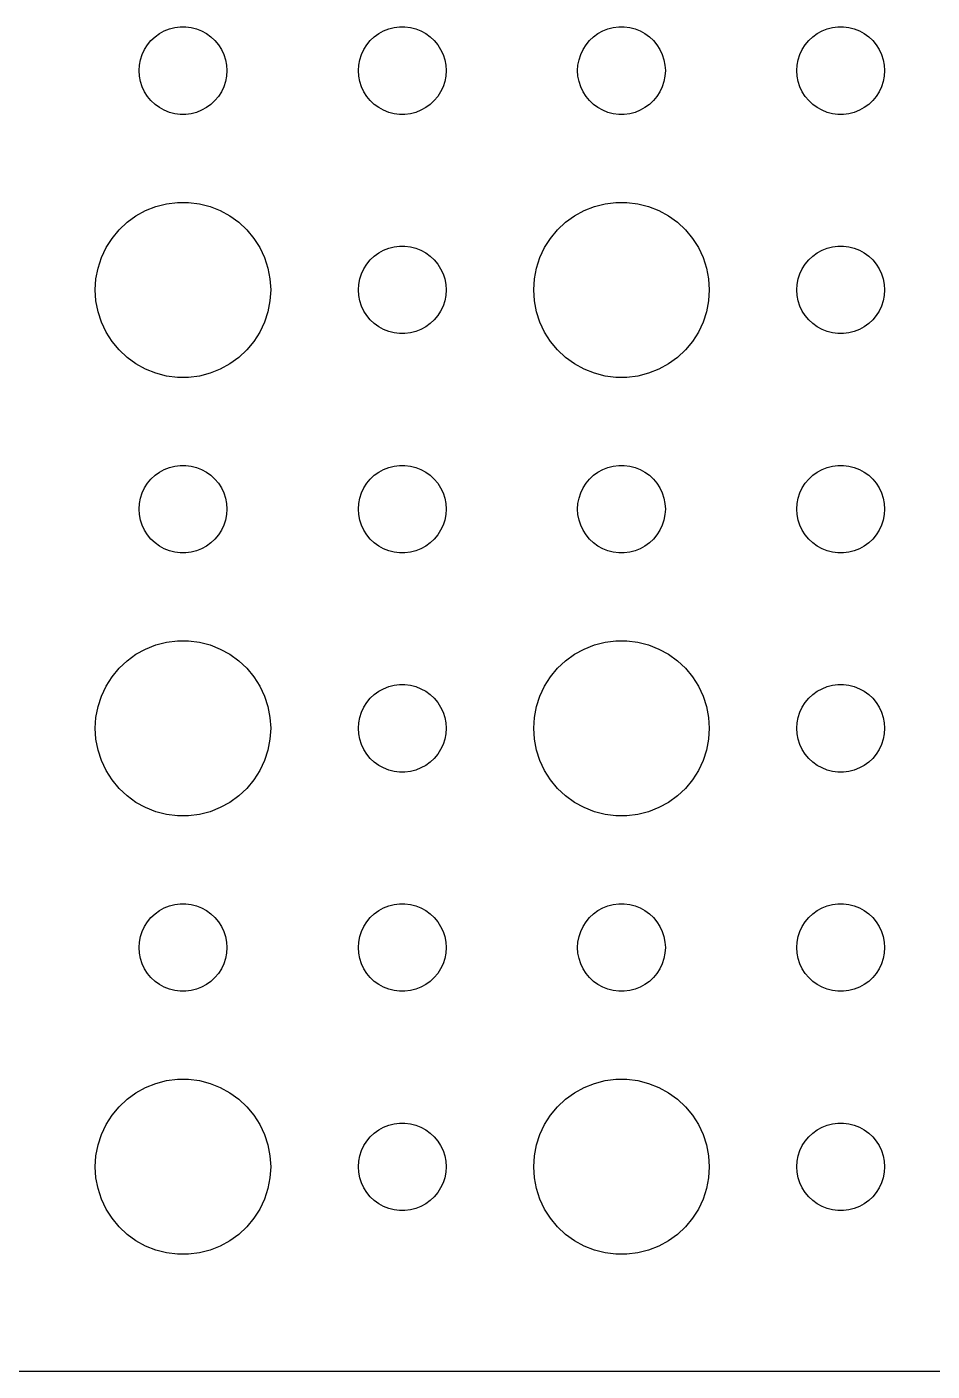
# Model space of a CAD drawing. Header units: metres. Extents: x -134 to 134, y 176 to 394.
# Drawn here: x 32.16 to 63.12, y 176.01 to 222 of the extents above; entities that cross this region are included whole.
import ezdxf

# ---------------------------------------------------------------- set-up
doc = ezdxf.new("R2010")
doc.units = ezdxf.units.M

msp = doc.modelspace()

# ---------------------------------------------------------------- linework, layer by layer
for p, q in [((36.5439, 221.656), (36.6963, 221.766)), ((36.6963, 221.766), (36.8613, 221.857)), ((36.8613, 221.857), (37.0365, 221.927)), ((37.0365, 221.927), (37.2189, 221.973)), ((37.2189, 221.973), (37.4058, 221.997)), ((37.4058, 221.997), (37.5942, 221.997)), ((37.5942, 221.997), (37.7811, 221.973)), ((37.7811, 221.973), (37.9635, 221.927)), ((37.9635, 221.927), (38.1387, 221.857)), ((38.1387, 221.857), (38.3037, 221.766)), ((38.3037, 221.766), (38.4561, 221.656)), ((44.0439, 221.656), (44.1963, 221.766)), ((44.1963, 221.766), (44.3613, 221.857)), ((44.3613, 221.857), (44.5365, 221.927)), ((44.5365, 221.927), (44.7189, 221.973)), ((44.7189, 221.973), (44.9058, 221.997)), ((44.9058, 221.997), (45.0942, 221.997)), ((45.0942, 221.997), (45.2811, 221.973)), ((45.2811, 221.973), (45.4635, 221.927)), ((45.4635, 221.927), (45.6387, 221.857)), ((45.6387, 221.857), (45.8037, 221.766)), ((45.8037, 221.766), (45.9561, 221.656)), ((51.5439, 221.656), (51.6963, 221.766)), ((51.6963, 221.766), (51.8613, 221.857)), ((51.8613, 221.857), (52.0365, 221.927)), ((52.0365, 221.927), (52.2189, 221.973)), ((52.2189, 221.973), (52.4058, 221.997)), ((52.4058, 221.997), (52.5942, 221.997)), ((52.5942, 221.997), (52.7811, 221.973)), ((52.7811, 221.973), (52.9635, 221.927)), ((52.9635, 221.927), (53.1387, 221.857)), ((53.1387, 221.857), (53.3037, 221.766)), ((53.3037, 221.766), (53.4561, 221.656)), ((59.0439, 221.656), (59.1963, 221.766)), ((59.1963, 221.766), (59.3613, 221.857)), ((59.3613, 221.857), (59.5365, 221.927)), ((59.5365, 221.927), (59.7189, 221.973)), ((59.7189, 221.973), (59.9058, 221.997)), ((59.9058, 221.997), (60.0942, 221.997)), ((60.0942, 221.997), (60.2811, 221.973)), ((60.2811, 221.973), (60.4635, 221.927)), ((60.4635, 221.927), (60.6387, 221.857)), ((60.6387, 221.857), (60.8037, 221.766)), ((60.8037, 221.766), (60.9561, 221.656)), ((36.1053, 221.052), (36.1855, 221.223)), ((36.1855, 221.223), (36.2865, 221.382)), ((36.2865, 221.382), (36.4065, 221.527)), ((36.4065, 221.527), (36.5439, 221.656)), ((38.4561, 221.656), (38.5934, 221.527)), ((38.5934, 221.527), (38.7135, 221.382)), ((38.7135, 221.382), (38.8145, 221.223)), ((38.8145, 221.223), (38.8947, 221.052)), ((43.6053, 221.052), (43.6855, 221.223)), ((43.6855, 221.223), (43.7865, 221.382)), ((43.7865, 221.382), (43.9065, 221.527)), ((43.9065, 221.527), (44.0439, 221.656)), ((45.9561, 221.656), (46.0934, 221.527)), ((46.0934, 221.527), (46.2135, 221.382)), ((46.2135, 221.382), (46.3145, 221.223)), ((46.3145, 221.223), (46.3947, 221.052)), ((51.1053, 221.052), (51.1855, 221.223)), ((51.1855, 221.223), (51.2865, 221.382)), ((51.2865, 221.382), (51.4065, 221.527)), ((51.4065, 221.527), (51.5439, 221.656)), ((53.4561, 221.656), (53.5934, 221.527)), ((53.5934, 221.527), (53.7135, 221.382)), ((53.7135, 221.382), (53.8145, 221.223)), ((53.8145, 221.223), (53.8947, 221.052)), ((58.6053, 221.052), (58.6855, 221.223)), ((58.6855, 221.223), (58.7865, 221.382)), ((58.7865, 221.382), (58.9065, 221.527)), ((58.9065, 221.527), (59.0439, 221.656)), ((60.9561, 221.656), (61.0934, 221.527)), ((61.0934, 221.527), (61.2135, 221.382)), ((61.2135, 221.382), (61.3145, 221.223)), ((61.3145, 221.223), (61.3947, 221.052)), ((36.0118, 220.688), (36.0471, 220.873)), ((36.0471, 220.873), (36.1053, 221.052)), ((38.8947, 221.052), (38.9529, 220.873)), ((38.9529, 220.873), (38.9882, 220.688)), ((43.5118, 220.688), (43.5471, 220.873)), ((43.5471, 220.873), (43.6053, 221.052)), ((46.3947, 221.052), (46.4529, 220.873)), ((46.4529, 220.873), (46.4882, 220.688)), ((51.0118, 220.688), (51.0471, 220.873)), ((51.0471, 220.873), (51.1053, 221.052)), ((53.8947, 221.052), (53.9529, 220.873)), ((53.9529, 220.873), (53.9882, 220.688)), ((58.5118, 220.688), (58.5471, 220.873)), ((58.5471, 220.873), (58.6053, 221.052)), ((61.3947, 221.052), (61.4529, 220.873)), ((61.4529, 220.873), (61.4882, 220.688)), ((36, 220.5), (36.0118, 220.688)), ((36.0118, 220.312), (36, 220.5)), ((36.0471, 220.127), (36.0118, 220.312)), ((38.9882, 220.312), (38.9529, 220.127)), ((38.9882, 220.688), (39, 220.5)), ((39, 220.5), (38.9882, 220.312)), ((43.5, 220.5), (43.5118, 220.688)), ((43.5118, 220.312), (43.5, 220.5)), ((43.5471, 220.127), (43.5118, 220.312)), ((46.4882, 220.312), (46.4529, 220.127)), ((46.4882, 220.688), (46.5, 220.5)), ((46.5, 220.5), (46.4882, 220.312)), ((51, 220.5), (51.0118, 220.688)), ((51.0118, 220.312), (51, 220.5)), ((51.0471, 220.127), (51.0118, 220.312)), ((53.9882, 220.312), (53.9529, 220.127)), ((53.9882, 220.688), (54, 220.5)), ((54, 220.5), (53.9882, 220.312)), ((58.5, 220.5), (58.5118, 220.688)), ((58.5118, 220.312), (58.5, 220.5)), ((58.5471, 220.127), (58.5118, 220.312)), ((61.4882, 220.312), (61.4529, 220.127)), ((61.4882, 220.688), (61.5, 220.5)), ((61.5, 220.5), (61.4882, 220.312)), ((36.1053, 219.948), (36.0471, 220.127)), ((36.1855, 219.777), (36.1053, 219.948)), ((38.8947, 219.948), (38.8145, 219.777)), ((38.9529, 220.127), (38.8947, 219.948)), ((43.6053, 219.948), (43.5471, 220.127)), ((43.6855, 219.777), (43.6053, 219.948)), ((46.3947, 219.948), (46.3145, 219.777)), ((46.4529, 220.127), (46.3947, 219.948)), ((51.1053, 219.948), (51.0471, 220.127)), ((51.1855, 219.777), (51.1053, 219.948)), ((53.8947, 219.948), (53.8145, 219.777)), ((53.9529, 220.127), (53.8947, 219.948)), ((58.6053, 219.948), (58.5471, 220.127)), ((58.6855, 219.777), (58.6053, 219.948)), ((61.3947, 219.948), (61.3145, 219.777)), ((61.4529, 220.127), (61.3947, 219.948)), ((36.2865, 219.618), (36.1855, 219.777)), ((36.4065, 219.473), (36.2865, 219.618)), ((36.5439, 219.344), (36.4065, 219.473)), ((38.5934, 219.473), (38.4561, 219.344)), ((38.7135, 219.618), (38.5934, 219.473)), ((38.8145, 219.777), (38.7135, 219.618)), ((43.7865, 219.618), (43.6855, 219.777)), ((43.9065, 219.473), (43.7865, 219.618)), ((44.0439, 219.344), (43.9065, 219.473)), ((46.0934, 219.473), (45.9561, 219.344)), ((46.2135, 219.618), (46.0934, 219.473)), ((46.3145, 219.777), (46.2135, 219.618)), ((51.2865, 219.618), (51.1855, 219.777)), ((51.4065, 219.473), (51.2865, 219.618)), ((51.5439, 219.344), (51.4065, 219.473)), ((53.5934, 219.473), (53.4561, 219.344)), ((53.7135, 219.618), (53.5934, 219.473)), ((53.8145, 219.777), (53.7135, 219.618)), ((58.7865, 219.618), (58.6855, 219.777)), ((58.9065, 219.473), (58.7865, 219.618)), ((59.0439, 219.344), (58.9065, 219.473)), ((61.0934, 219.473), (60.9561, 219.344)), ((61.2135, 219.618), (61.0934, 219.473)), ((61.3145, 219.777), (61.2135, 219.618)), ((36.6963, 219.234), (36.5439, 219.344)), ((36.8613, 219.143), (36.6963, 219.234)), ((37.0365, 219.073), (36.8613, 219.143)), ((37.2189, 219.027), (37.0365, 219.073)), ((37.4058, 219.003), (37.2189, 219.027)), ((37.5942, 219.003), (37.4058, 219.003)), ((37.7811, 219.027), (37.5942, 219.003)), ((37.9635, 219.073), (37.7811, 219.027)), ((38.1387, 219.143), (37.9635, 219.073)), ((38.3037, 219.234), (38.1387, 219.143)), ((38.4561, 219.344), (38.3037, 219.234)), ((44.1963, 219.234), (44.0439, 219.344)), ((44.3613, 219.143), (44.1963, 219.234)), ((44.5365, 219.073), (44.3613, 219.143)), ((44.7189, 219.027), (44.5365, 219.073)), ((44.9058, 219.003), (44.7189, 219.027)), ((45.0942, 219.003), (44.9058, 219.003)), ((45.2811, 219.027), (45.0942, 219.003)), ((45.4635, 219.073), (45.2811, 219.027)), ((45.6387, 219.143), (45.4635, 219.073)), ((45.8037, 219.234), (45.6387, 219.143)), ((45.9561, 219.344), (45.8037, 219.234)), ((51.6963, 219.234), (51.5439, 219.344)), ((51.8613, 219.143), (51.6963, 219.234)), ((52.0365, 219.073), (51.8613, 219.143)), ((52.2189, 219.027), (52.0365, 219.073)), ((52.4058, 219.003), (52.2189, 219.027)), ((52.5942, 219.003), (52.4058, 219.003)), ((52.7811, 219.027), (52.5942, 219.003)), ((52.9635, 219.073), (52.7811, 219.027)), ((53.1387, 219.143), (52.9635, 219.073)), ((53.3037, 219.234), (53.1387, 219.143)), ((53.4561, 219.344), (53.3037, 219.234)), ((59.1963, 219.234), (59.0439, 219.344)), ((59.3613, 219.143), (59.1963, 219.234)), ((59.5365, 219.073), (59.3613, 219.143)), ((59.7189, 219.027), (59.5365, 219.073)), ((59.9058, 219.003), (59.7189, 219.027)), ((60.0942, 219.003), (59.9058, 219.003)), ((60.2811, 219.027), (60.0942, 219.003)), ((60.4635, 219.073), (60.2811, 219.027)), ((60.6387, 219.143), (60.4635, 219.073)), ((60.8037, 219.234), (60.6387, 219.143)), ((60.9561, 219.344), (60.8037, 219.234)), ((35.8925, 215.533), (36.2227, 215.714)), ((36.2227, 215.714), (36.5729, 215.853)), ((36.5729, 215.853), (36.9379, 215.947)), ((36.9379, 215.947), (37.3116, 215.994)), ((37.3116, 215.994), (37.6884, 215.994)), ((37.6884, 215.994), (38.0621, 215.947)), ((38.0621, 215.947), (38.427, 215.853)), ((38.427, 215.853), (38.7773, 215.714)), ((38.7773, 215.714), (39.1075, 215.533)), ((50.8925, 215.533), (51.2227, 215.714)), ((51.2227, 215.714), (51.5729, 215.853)), ((51.5729, 215.853), (51.9379, 215.947)), ((51.9379, 215.947), (52.3116, 215.994)), ((52.3116, 215.994), (52.6884, 215.994)), ((52.6884, 215.994), (53.0621, 215.947)), ((53.0621, 215.947), (53.427, 215.853)), ((53.427, 215.853), (53.7773, 215.714)), ((53.7773, 215.714), (54.1075, 215.533)), ((35.3131, 215.054), (35.5877, 215.312)), ((35.5877, 215.312), (35.8925, 215.533)), ((39.1075, 215.533), (39.4123, 215.312)), ((39.4123, 215.312), (39.6869, 215.054)), ((50.3131, 215.054), (50.5877, 215.312)), ((50.5877, 215.312), (50.8925, 215.533)), ((54.1075, 215.533), (54.4123, 215.312)), ((54.4123, 215.312), (54.6869, 215.054)), ((34.8711, 214.445), (35.0729, 214.763)), ((35.0729, 214.763), (35.3131, 215.054)), ((39.6869, 215.054), (39.927, 214.763)), ((39.927, 214.763), (40.1289, 214.445)), ((49.8711, 214.445), (50.0729, 214.763)), ((50.0729, 214.763), (50.3131, 215.054)), ((54.6869, 215.054), (54.927, 214.763)), ((54.927, 214.763), (55.1289, 214.445)), ((34.7107, 214.104), (34.8711, 214.445)), ((40.1289, 214.445), (40.2893, 214.104)), ((44.1963, 214.266), (44.3613, 214.357)), ((44.3613, 214.357), (44.5365, 214.427)), ((44.5365, 214.427), (44.7189, 214.473)), ((44.7189, 214.473), (44.9058, 214.497)), ((44.9058, 214.497), (45.0942, 214.497)), ((45.0942, 214.497), (45.2811, 214.473)), ((45.2811, 214.473), (45.4635, 214.427)), ((45.4635, 214.427), (45.6387, 214.357)), ((45.6387, 214.357), (45.8037, 214.266)), ((49.7107, 214.104), (49.8711, 214.445)), ((55.1289, 214.445), (55.2893, 214.104)), ((59.1963, 214.266), (59.3613, 214.357)), ((59.3613, 214.357), (59.5365, 214.427)), ((59.5365, 214.427), (59.7189, 214.473)), ((59.7189, 214.473), (59.9058, 214.497)), ((59.9058, 214.497), (60.0942, 214.497)), ((60.0942, 214.497), (60.2811, 214.473)), ((60.2811, 214.473), (60.4635, 214.427)), ((60.4635, 214.427), (60.6387, 214.357)), ((60.6387, 214.357), (60.8037, 214.266)), ((34.5942, 213.746), (34.7107, 214.104)), ((40.2893, 214.104), (40.4057, 213.746)), ((43.6855, 213.723), (43.7865, 213.882)), ((43.7865, 213.882), (43.9065, 214.027)), ((43.9065, 214.027), (44.0439, 214.156)), ((44.0439, 214.156), (44.1963, 214.266)), ((45.8037, 214.266), (45.9561, 214.156)), ((45.9561, 214.156), (46.0934, 214.027)), ((46.0934, 214.027), (46.2135, 213.882)), ((46.2135, 213.882), (46.3145, 213.723)), ((49.5942, 213.746), (49.7107, 214.104)), ((55.2893, 214.104), (55.4057, 213.746)), ((58.6855, 213.723), (58.7865, 213.882)), ((58.7865, 213.882), (58.9065, 214.027)), ((58.9065, 214.027), (59.0439, 214.156)), ((59.0439, 214.156), (59.1963, 214.266)), ((60.8037, 214.266), (60.9561, 214.156)), ((60.9561, 214.156), (61.0934, 214.027)), ((61.0934, 214.027), (61.2135, 213.882)), ((61.2135, 213.882), (61.3145, 213.723)), ((34.5237, 213.376), (34.5942, 213.746)), ((40.4057, 213.746), (40.4763, 213.376)), ((43.5471, 213.373), (43.6053, 213.552)), ((43.6053, 213.552), (43.6855, 213.723)), ((46.3145, 213.723), (46.3947, 213.552)), ((46.3947, 213.552), (46.4529, 213.373)), ((49.5237, 213.376), (49.5942, 213.746)), ((55.4057, 213.746), (55.4763, 213.376)), ((58.5471, 213.373), (58.6053, 213.552)), ((58.6053, 213.552), (58.6855, 213.723)), ((61.3145, 213.723), (61.3947, 213.552)), ((61.3947, 213.552), (61.4529, 213.373)), ((34.5, 213), (34.5237, 213.376)), ((34.5237, 212.624), (34.5, 213)), ((40.4763, 213.376), (40.5, 213)), ((40.5, 213), (40.4763, 212.624)), ((43.5, 213), (43.5118, 213.188)), ((43.5118, 212.812), (43.5, 213)), ((43.5118, 213.188), (43.5471, 213.373)), ((46.4529, 213.373), (46.4882, 213.188)), ((46.4882, 213.188), (46.5, 213)), ((46.5, 213), (46.4882, 212.812)), ((49.5, 213), (49.5237, 213.376)), ((49.5237, 212.624), (49.5, 213)), ((55.4763, 213.376), (55.5, 213)), ((55.5, 213), (55.4763, 212.624)), ((58.5, 213), (58.5118, 213.188)), ((58.5118, 212.812), (58.5, 213)), ((58.5118, 213.188), (58.5471, 213.373)), ((61.4529, 213.373), (61.4882, 213.188)), ((61.4882, 213.188), (61.5, 213)), ((61.5, 213), (61.4882, 212.812)), ((34.5942, 212.254), (34.5237, 212.624)), ((40.4763, 212.624), (40.4057, 212.254)), ((43.5471, 212.627), (43.5118, 212.812)), ((43.6053, 212.448), (43.5471, 212.627)), ((46.4529, 212.627), (46.3947, 212.448)), ((46.4882, 212.812), (46.4529, 212.627)), ((49.5942, 212.254), (49.5237, 212.624)), ((55.4763, 212.624), (55.4057, 212.254)), ((58.5471, 212.627), (58.5118, 212.812)), ((58.6053, 212.448), (58.5471, 212.627)), ((61.4529, 212.627), (61.3947, 212.448)), ((61.4882, 212.812), (61.4529, 212.627)), ((34.7107, 211.896), (34.5942, 212.254)), ((40.4057, 212.254), (40.2893, 211.896)), ((43.6855, 212.277), (43.6053, 212.448)), ((43.7865, 212.118), (43.6855, 212.277)), ((43.9065, 211.973), (43.7865, 212.118)), ((46.2135, 212.118), (46.0934, 211.973)), ((46.3145, 212.277), (46.2135, 212.118)), ((46.3947, 212.448), (46.3145, 212.277)), ((49.7107, 211.896), (49.5942, 212.254)), ((55.4057, 212.254), (55.2893, 211.896)), ((58.6855, 212.277), (58.6053, 212.448)), ((58.7865, 212.118), (58.6855, 212.277)), ((58.9065, 211.973), (58.7865, 212.118)), ((61.2135, 212.118), (61.0934, 211.973)), ((61.3145, 212.277), (61.2135, 212.118)), ((61.3947, 212.448), (61.3145, 212.277)), ((34.8711, 211.555), (34.7107, 211.896)), ((35.0729, 211.237), (34.8711, 211.555)), ((40.1289, 211.555), (39.927, 211.237)), ((40.2893, 211.896), (40.1289, 211.555)), ((44.0439, 211.844), (43.9065, 211.973)), ((44.1963, 211.734), (44.0439, 211.844)), ((44.3613, 211.643), (44.1963, 211.734)), ((44.5365, 211.573), (44.3613, 211.643)), ((44.7189, 211.527), (44.5365, 211.573)), ((45.4635, 211.573), (45.2811, 211.527)), ((45.6387, 211.643), (45.4635, 211.573)), ((45.8037, 211.734), (45.6387, 211.643)), ((45.9561, 211.844), (45.8037, 211.734)), ((46.0934, 211.973), (45.9561, 211.844)), ((49.8711, 211.555), (49.7107, 211.896)), ((50.0729, 211.237), (49.8711, 211.555)), ((55.1289, 211.555), (54.927, 211.237)), ((55.2893, 211.896), (55.1289, 211.555)), ((59.0439, 211.844), (58.9065, 211.973)), ((59.1963, 211.734), (59.0439, 211.844)), ((59.3613, 211.643), (59.1963, 211.734)), ((59.5365, 211.573), (59.3613, 211.643)), ((59.7189, 211.527), (59.5365, 211.573)), ((60.4635, 211.573), (60.2811, 211.527)), ((60.6387, 211.643), (60.4635, 211.573)), ((60.8037, 211.734), (60.6387, 211.643)), ((60.9561, 211.844), (60.8037, 211.734)), ((61.0934, 211.973), (60.9561, 211.844)), ((35.3131, 210.946), (35.0729, 211.237)), ((39.927, 211.237), (39.6869, 210.946)), ((44.9058, 211.503), (44.7189, 211.527)), ((45.0942, 211.503), (44.9058, 211.503)), ((45.2811, 211.527), (45.0942, 211.503)), ((50.3131, 210.946), (50.0729, 211.237)), ((54.927, 211.237), (54.6869, 210.946)), ((59.9058, 211.503), (59.7189, 211.527)), ((60.0942, 211.503), (59.9058, 211.503)), ((60.2811, 211.527), (60.0942, 211.503)), ((35.5877, 210.688), (35.3131, 210.946)), ((35.8925, 210.467), (35.5877, 210.688)), ((39.4123, 210.688), (39.1075, 210.467)), ((39.6869, 210.946), (39.4123, 210.688)), ((50.5877, 210.688), (50.3131, 210.946)), ((50.8925, 210.467), (50.5877, 210.688)), ((54.4123, 210.688), (54.1075, 210.467)), ((54.6869, 210.946), (54.4123, 210.688)), ((36.2227, 210.286), (35.8925, 210.467)), ((36.5729, 210.147), (36.2227, 210.286)), ((38.7773, 210.286), (38.427, 210.147)), ((39.1075, 210.467), (38.7773, 210.286)), ((51.2227, 210.286), (50.8925, 210.467)), ((51.5729, 210.147), (51.2227, 210.286)), ((53.7773, 210.286), (53.427, 210.147)), ((54.1075, 210.467), (53.7773, 210.286)), ((36.9379, 210.053), (36.5729, 210.147)), ((37.3116, 210.006), (36.9379, 210.053)), ((37.6884, 210.006), (37.3116, 210.006)), ((38.0621, 210.053), (37.6884, 210.006)), ((38.427, 210.147), (38.0621, 210.053)), ((51.9379, 210.053), (51.5729, 210.147)), ((52.3116, 210.006), (51.9379, 210.053)), ((52.6884, 210.006), (52.3116, 210.006)), ((53.0621, 210.053), (52.6884, 210.006)), ((53.427, 210.147), (53.0621, 210.053)), ((37.0365, 206.927), (37.2189, 206.973)), ((37.2189, 206.973), (37.4058, 206.997)), ((37.4058, 206.997), (37.5942, 206.997)), ((37.5942, 206.997), (37.7811, 206.973)), ((37.7811, 206.973), (37.9635, 206.927)), ((44.5365, 206.927), (44.7189, 206.973)), ((44.7189, 206.973), (44.9058, 206.997)), ((44.9058, 206.997), (45.0942, 206.997)), ((45.0942, 206.997), (45.2811, 206.973)), ((45.2811, 206.973), (45.4635, 206.927)), ((52.0365, 206.927), (52.2189, 206.973)), ((52.2189, 206.973), (52.4058, 206.997)), ((52.4058, 206.997), (52.5942, 206.997)), ((52.5942, 206.997), (52.7811, 206.973)), ((52.7811, 206.973), (52.9635, 206.927)), ((59.5365, 206.927), (59.7189, 206.973)), ((59.7189, 206.973), (59.9058, 206.997)), ((59.9058, 206.997), (60.0942, 206.997)), ((60.0942, 206.997), (60.2811, 206.973)), ((60.2811, 206.973), (60.4635, 206.927)), ((36.2865, 206.382), (36.4065, 206.527)), ((36.4065, 206.527), (36.5439, 206.656)), ((36.5439, 206.656), (36.6963, 206.766)), ((36.6963, 206.766), (36.8613, 206.857)), ((36.8613, 206.857), (37.0365, 206.927)), ((37.9635, 206.927), (38.1387, 206.857)), ((38.1387, 206.857), (38.3037, 206.766)), ((38.3037, 206.766), (38.4561, 206.656)), ((38.4561, 206.656), (38.5934, 206.527)), ((38.5934, 206.527), (38.7135, 206.382)), ((43.7865, 206.382), (43.9065, 206.527)), ((43.9065, 206.527), (44.0439, 206.656)), ((44.0439, 206.656), (44.1963, 206.766)), ((44.1963, 206.766), (44.3613, 206.857)), ((44.3613, 206.857), (44.5365, 206.927)), ((45.4635, 206.927), (45.6387, 206.857)), ((45.6387, 206.857), (45.8037, 206.766)), ((45.8037, 206.766), (45.9561, 206.656)), ((45.9561, 206.656), (46.0934, 206.527)), ((46.0934, 206.527), (46.2135, 206.382)), ((51.2865, 206.382), (51.4065, 206.527)), ((51.4065, 206.527), (51.5439, 206.656)), ((51.5439, 206.656), (51.6963, 206.766)), ((51.6963, 206.766), (51.8613, 206.857)), ((51.8613, 206.857), (52.0365, 206.927)), ((52.9635, 206.927), (53.1387, 206.857)), ((53.1387, 206.857), (53.3037, 206.766)), ((53.3037, 206.766), (53.4561, 206.656)), ((53.4561, 206.656), (53.5934, 206.527)), ((53.5934, 206.527), (53.7135, 206.382)), ((58.7865, 206.382), (58.9065, 206.527)), ((58.9065, 206.527), (59.0439, 206.656)), ((59.0439, 206.656), (59.1963, 206.766)), ((59.1963, 206.766), (59.3613, 206.857)), ((59.3613, 206.857), (59.5365, 206.927)), ((60.4635, 206.927), (60.6387, 206.857)), ((60.6387, 206.857), (60.8037, 206.766)), ((60.8037, 206.766), (60.9561, 206.656)), ((60.9561, 206.656), (61.0934, 206.527)), ((61.0934, 206.527), (61.2135, 206.382)), ((36.0471, 205.873), (36.1053, 206.052)), ((36.1053, 206.052), (36.1855, 206.223)), ((36.1855, 206.223), (36.2865, 206.382)), ((38.7135, 206.382), (38.8145, 206.223)), ((38.8145, 206.223), (38.8947, 206.052)), ((38.8947, 206.052), (38.9529, 205.873)), ((43.5471, 205.873), (43.6053, 206.052)), ((43.6053, 206.052), (43.6855, 206.223)), ((43.6855, 206.223), (43.7865, 206.382)), ((46.2135, 206.382), (46.3145, 206.223)), ((46.3145, 206.223), (46.3947, 206.052)), ((46.3947, 206.052), (46.4529, 205.873)), ((51.0471, 205.873), (51.1053, 206.052)), ((51.1053, 206.052), (51.1855, 206.223)), ((51.1855, 206.223), (51.2865, 206.382)), ((53.7135, 206.382), (53.8145, 206.223)), ((53.8145, 206.223), (53.8947, 206.052)), ((53.8947, 206.052), (53.9529, 205.873)), ((58.5471, 205.873), (58.6053, 206.052)), ((58.6053, 206.052), (58.6855, 206.223)), ((58.6855, 206.223), (58.7865, 206.382)), ((61.2135, 206.382), (61.3145, 206.223)), ((61.3145, 206.223), (61.3947, 206.052)), ((61.3947, 206.052), (61.4529, 205.873)), ((36, 205.5), (36.0118, 205.688)), ((36.0118, 205.688), (36.0471, 205.873)), ((38.9529, 205.873), (38.9882, 205.688)), ((38.9882, 205.688), (39, 205.5)), ((43.5, 205.5), (43.5118, 205.688)), ((43.5118, 205.688), (43.5471, 205.873)), ((46.4529, 205.873), (46.4882, 205.688)), ((46.4882, 205.688), (46.5, 205.5)), ((51, 205.5), (51.0118, 205.688)), ((51.0118, 205.688), (51.0471, 205.873)), ((53.9529, 205.873), (53.9882, 205.688)), ((53.9882, 205.688), (54, 205.5)), ((58.5, 205.5), (58.5118, 205.688)), ((58.5118, 205.688), (58.5471, 205.873)), ((61.4529, 205.873), (61.4882, 205.688)), ((61.4882, 205.688), (61.5, 205.5)), ((36.0118, 205.312), (36, 205.5)), ((36.0471, 205.127), (36.0118, 205.312)), ((36.1053, 204.948), (36.0471, 205.127)), ((38.9529, 205.127), (38.8947, 204.948)), ((38.9882, 205.312), (38.9529, 205.127)), ((39, 205.5), (38.9882, 205.312)), ((43.5118, 205.312), (43.5, 205.5)), ((43.5471, 205.127), (43.5118, 205.312)), ((43.6053, 204.948), (43.5471, 205.127)), ((46.4529, 205.127), (46.3947, 204.948)), ((46.4882, 205.312), (46.4529, 205.127)), ((46.5, 205.5), (46.4882, 205.312)), ((51.0118, 205.312), (51, 205.5)), ((51.0471, 205.127), (51.0118, 205.312)), ((51.1053, 204.948), (51.0471, 205.127)), ((53.9529, 205.127), (53.8947, 204.948)), ((53.9882, 205.312), (53.9529, 205.127)), ((54, 205.5), (53.9882, 205.312)), ((58.5118, 205.312), (58.5, 205.5)), ((58.5471, 205.127), (58.5118, 205.312)), ((58.6053, 204.948), (58.5471, 205.127)), ((61.4529, 205.127), (61.3947, 204.948)), ((61.4882, 205.312), (61.4529, 205.127)), ((61.5, 205.5), (61.4882, 205.312)), ((36.1855, 204.777), (36.1053, 204.948)), ((36.2865, 204.618), (36.1855, 204.777)), ((38.8145, 204.777), (38.7135, 204.618)), ((38.8947, 204.948), (38.8145, 204.777)), ((43.6855, 204.777), (43.6053, 204.948)), ((43.7865, 204.618), (43.6855, 204.777)), ((46.3145, 204.777), (46.2135, 204.618)), ((46.3947, 204.948), (46.3145, 204.777)), ((51.1855, 204.777), (51.1053, 204.948)), ((51.2865, 204.618), (51.1855, 204.777)), ((53.8145, 204.777), (53.7135, 204.618)), ((53.8947, 204.948), (53.8145, 204.777)), ((58.6855, 204.777), (58.6053, 204.948)), ((58.7865, 204.618), (58.6855, 204.777)), ((61.3145, 204.777), (61.2135, 204.618)), ((61.3947, 204.948), (61.3145, 204.777)), ((36.4065, 204.473), (36.2865, 204.618)), ((36.5439, 204.344), (36.4065, 204.473)), ((36.6963, 204.234), (36.5439, 204.344)), ((36.8613, 204.143), (36.6963, 204.234)), ((38.3037, 204.234), (38.1387, 204.143)), ((38.4561, 204.344), (38.3037, 204.234)), ((38.5934, 204.473), (38.4561, 204.344)), ((38.7135, 204.618), (38.5934, 204.473)), ((43.9065, 204.473), (43.7865, 204.618)), ((44.0439, 204.344), (43.9065, 204.473)), ((44.1963, 204.234), (44.0439, 204.344)), ((44.3613, 204.143), (44.1963, 204.234)), ((45.8037, 204.234), (45.6387, 204.143)), ((45.9561, 204.344), (45.8037, 204.234)), ((46.0934, 204.473), (45.9561, 204.344)), ((46.2135, 204.618), (46.0934, 204.473)), ((51.4065, 204.473), (51.2865, 204.618)), ((51.5439, 204.344), (51.4065, 204.473)), ((51.6963, 204.234), (51.5439, 204.344)), ((51.8613, 204.143), (51.6963, 204.234)), ((53.3037, 204.234), (53.1387, 204.143)), ((53.4561, 204.344), (53.3037, 204.234)), ((53.5934, 204.473), (53.4561, 204.344)), ((53.7135, 204.618), (53.5934, 204.473)), ((58.9065, 204.473), (58.7865, 204.618)), ((59.0439, 204.344), (58.9065, 204.473)), ((59.1963, 204.234), (59.0439, 204.344)), ((59.3613, 204.143), (59.1963, 204.234)), ((60.8037, 204.234), (60.6387, 204.143)), ((60.9561, 204.344), (60.8037, 204.234)), ((61.0934, 204.473), (60.9561, 204.344)), ((61.2135, 204.618), (61.0934, 204.473)), ((37.0365, 204.073), (36.8613, 204.143)), ((37.2189, 204.027), (37.0365, 204.073)), ((37.4058, 204.003), (37.2189, 204.027)), ((37.5942, 204.003), (37.4058, 204.003)), ((37.7811, 204.027), (37.5942, 204.003)), ((37.9635, 204.073), (37.7811, 204.027)), ((38.1387, 204.143), (37.9635, 204.073)), ((44.5365, 204.073), (44.3613, 204.143)), ((44.7189, 204.027), (44.5365, 204.073)), ((44.9058, 204.003), (44.7189, 204.027)), ((45.0942, 204.003), (44.9058, 204.003)), ((45.2811, 204.027), (45.0942, 204.003)), ((45.4635, 204.073), (45.2811, 204.027)), ((45.6387, 204.143), (45.4635, 204.073)), ((52.0365, 204.073), (51.8613, 204.143)), ((52.2189, 204.027), (52.0365, 204.073)), ((52.4058, 204.003), (52.2189, 204.027)), ((52.5942, 204.003), (52.4058, 204.003)), ((52.7811, 204.027), (52.5942, 204.003)), ((52.9635, 204.073), (52.7811, 204.027)), ((53.1387, 204.143), (52.9635, 204.073)), ((59.5365, 204.073), (59.3613, 204.143)), ((59.7189, 204.027), (59.5365, 204.073)), ((59.9058, 204.003), (59.7189, 204.027)), ((60.0942, 204.003), (59.9058, 204.003)), ((60.2811, 204.027), (60.0942, 204.003)), ((60.4635, 204.073), (60.2811, 204.027)), ((60.6387, 204.143), (60.4635, 204.073)), ((36.9379, 200.947), (37.3116, 200.994)), ((37.3116, 200.994), (37.6884, 200.994)), ((37.6884, 200.994), (38.0621, 200.947)), ((51.9379, 200.947), (52.3116, 200.994)), ((52.3116, 200.994), (52.6884, 200.994)), ((52.6884, 200.994), (53.0621, 200.947)), ((35.5877, 200.312), (35.8925, 200.533)), ((35.8925, 200.533), (36.2227, 200.714)), ((36.2227, 200.714), (36.5729, 200.853)), ((36.5729, 200.853), (36.9379, 200.947)), ((38.0621, 200.947), (38.427, 200.853)), ((38.427, 200.853), (38.7773, 200.714)), ((38.7773, 200.714), (39.1075, 200.533)), ((39.1075, 200.533), (39.4123, 200.312)), ((50.5877, 200.312), (50.8925, 200.533)), ((50.8925, 200.533), (51.2227, 200.714)), ((51.2227, 200.714), (51.5729, 200.853)), ((51.5729, 200.853), (51.9379, 200.947)), ((53.0621, 200.947), (53.427, 200.853)), ((53.427, 200.853), (53.7773, 200.714)), ((53.7773, 200.714), (54.1075, 200.533)), ((54.1075, 200.533), (54.4123, 200.312)), ((35.0729, 199.763), (35.3131, 200.054)), ((35.3131, 200.054), (35.5877, 200.312)), ((39.4123, 200.312), (39.6869, 200.054)), ((39.6869, 200.054), (39.927, 199.763)), ((50.0729, 199.763), (50.3131, 200.054)), ((50.3131, 200.054), (50.5877, 200.312)), ((54.4123, 200.312), (54.6869, 200.054)), ((54.6869, 200.054), (54.927, 199.763)), ((34.8711, 199.445), (35.0729, 199.763)), ((39.927, 199.763), (40.1289, 199.445)), ((49.8711, 199.445), (50.0729, 199.763)), ((54.927, 199.763), (55.1289, 199.445)), ((34.7107, 199.104), (34.8711, 199.445)), ((40.1289, 199.445), (40.2893, 199.104)), ((43.9065, 199.027), (44.0439, 199.156)), ((44.0439, 199.156), (44.1963, 199.266)), ((44.1963, 199.266), (44.3613, 199.357)), ((44.3613, 199.357), (44.5365, 199.427)), ((44.5365, 199.427), (44.7189, 199.473)), ((44.7189, 199.473), (44.9058, 199.497)), ((44.9058, 199.497), (45.0942, 199.497)), ((45.0942, 199.497), (45.2811, 199.473)), ((45.2811, 199.473), (45.4635, 199.427)), ((45.4635, 199.427), (45.6387, 199.357)), ((45.6387, 199.357), (45.8037, 199.266)), ((45.8037, 199.266), (45.9561, 199.156)), ((45.9561, 199.156), (46.0934, 199.027)), ((49.7107, 199.104), (49.8711, 199.445)), ((55.1289, 199.445), (55.2893, 199.104)), ((58.9065, 199.027), (59.0439, 199.156)), ((59.0439, 199.156), (59.1963, 199.266)), ((59.1963, 199.266), (59.3613, 199.357)), ((59.3613, 199.357), (59.5365, 199.427)), ((59.5365, 199.427), (59.7189, 199.473)), ((59.7189, 199.473), (59.9058, 199.497)), ((59.9058, 199.497), (60.0942, 199.497)), ((60.0942, 199.497), (60.2811, 199.473)), ((60.2811, 199.473), (60.4635, 199.427)), ((60.4635, 199.427), (60.6387, 199.357)), ((60.6387, 199.357), (60.8037, 199.266)), ((60.8037, 199.266), (60.9561, 199.156)), ((60.9561, 199.156), (61.0934, 199.027)), ((34.5237, 198.376), (34.5942, 198.746)), ((34.5942, 198.746), (34.7107, 199.104)), ((40.2893, 199.104), (40.4057, 198.746)), ((40.4057, 198.746), (40.4763, 198.376)), ((43.6053, 198.552), (43.6855, 198.723)), ((43.6855, 198.723), (43.7865, 198.882)), ((43.7865, 198.882), (43.9065, 199.027)), ((46.0934, 199.027), (46.2135, 198.882)), ((46.2135, 198.882), (46.3145, 198.723)), ((46.3145, 198.723), (46.3947, 198.552)), ((49.5237, 198.376), (49.5942, 198.746)), ((49.5942, 198.746), (49.7107, 199.104)), ((55.2893, 199.104), (55.4057, 198.746)), ((55.4057, 198.746), (55.4763, 198.376)), ((58.6053, 198.552), (58.6855, 198.723)), ((58.6855, 198.723), (58.7865, 198.882)), ((58.7865, 198.882), (58.9065, 199.027)), ((61.0934, 199.027), (61.2135, 198.882)), ((61.2135, 198.882), (61.3145, 198.723)), ((61.3145, 198.723), (61.3947, 198.552)), ((34.5, 198), (34.5237, 198.376)), ((40.4763, 198.376), (40.5, 198)), ((43.5118, 198.188), (43.5471, 198.373)), ((43.5471, 198.373), (43.6053, 198.552)), ((46.3947, 198.552), (46.4529, 198.373)), ((46.4529, 198.373), (46.4882, 198.188)), ((49.5, 198), (49.5237, 198.376)), ((55.4763, 198.376), (55.5, 198)), ((58.5118, 198.188), (58.5471, 198.373)), ((58.5471, 198.373), (58.6053, 198.552)), ((61.3947, 198.552), (61.4529, 198.373)), ((61.4529, 198.373), (61.4882, 198.188)), ((34.5237, 197.624), (34.5, 198)), ((40.5, 198), (40.4763, 197.624)), ((43.5, 198), (43.5118, 198.188)), ((43.5118, 197.812), (43.5, 198)), ((43.5471, 197.627), (43.5118, 197.812)), ((46.4882, 197.812), (46.4529, 197.627)), ((46.4882, 198.188), (46.5, 198)), ((46.5, 198), (46.4882, 197.812)), ((49.5237, 197.624), (49.5, 198)), ((55.5, 198), (55.4763, 197.624)), ((58.5, 198), (58.5118, 198.188)), ((58.5118, 197.812), (58.5, 198)), ((58.5471, 197.627), (58.5118, 197.812)), ((61.4882, 197.812), (61.4529, 197.627)), ((61.4882, 198.188), (61.5, 198)), ((61.5, 198), (61.4882, 197.812)), ((34.5942, 197.254), (34.5237, 197.624)), ((40.4763, 197.624), (40.4057, 197.254)), ((43.6053, 197.448), (43.5471, 197.627)), ((43.6855, 197.277), (43.6053, 197.448)), ((46.3947, 197.448), (46.3145, 197.277)), ((46.4529, 197.627), (46.3947, 197.448)), ((49.5942, 197.254), (49.5237, 197.624)), ((55.4763, 197.624), (55.4057, 197.254)), ((58.6053, 197.448), (58.5471, 197.627)), ((58.6855, 197.277), (58.6053, 197.448)), ((61.3947, 197.448), (61.3145, 197.277)), ((61.4529, 197.627), (61.3947, 197.448)), ((34.7107, 196.896), (34.5942, 197.254)), ((34.8711, 196.555), (34.7107, 196.896)), ((40.2893, 196.896), (40.1289, 196.555)), ((40.4057, 197.254), (40.2893, 196.896)), ((43.7865, 197.118), (43.6855, 197.277)), ((43.9065, 196.973), (43.7865, 197.118)), ((44.0439, 196.844), (43.9065, 196.973)), ((44.1963, 196.734), (44.0439, 196.844)), ((45.9561, 196.844), (45.8037, 196.734)), ((46.0934, 196.973), (45.9561, 196.844)), ((46.2135, 197.118), (46.0934, 196.973)), ((46.3145, 197.277), (46.2135, 197.118)), ((49.7107, 196.896), (49.5942, 197.254)), ((49.8711, 196.555), (49.7107, 196.896)), ((55.2893, 196.896), (55.1289, 196.555)), ((55.4057, 197.254), (55.2893, 196.896)), ((58.7865, 197.118), (58.6855, 197.277)), ((58.9065, 196.973), (58.7865, 197.118)), ((59.0439, 196.844), (58.9065, 196.973)), ((59.1963, 196.734), (59.0439, 196.844)), ((60.9561, 196.844), (60.8037, 196.734)), ((61.0934, 196.973), (60.9561, 196.844)), ((61.2135, 197.118), (61.0934, 196.973)), ((61.3145, 197.277), (61.2135, 197.118)), ((35.0729, 196.237), (34.8711, 196.555)), ((40.1289, 196.555), (39.927, 196.237)), ((44.3613, 196.643), (44.1963, 196.734)), ((44.5365, 196.573), (44.3613, 196.643)), ((44.7189, 196.527), (44.5365, 196.573)), ((44.9058, 196.503), (44.7189, 196.527)), ((45.0942, 196.503), (44.9058, 196.503)), ((45.2811, 196.527), (45.0942, 196.503)), ((45.4635, 196.573), (45.2811, 196.527)), ((45.6387, 196.643), (45.4635, 196.573)), ((45.8037, 196.734), (45.6387, 196.643)), ((50.0729, 196.237), (49.8711, 196.555)), ((55.1289, 196.555), (54.927, 196.237)), ((59.3613, 196.643), (59.1963, 196.734)), ((59.5365, 196.573), (59.3613, 196.643)), ((59.7189, 196.527), (59.5365, 196.573)), ((59.9058, 196.503), (59.7189, 196.527)), ((60.0942, 196.503), (59.9058, 196.503)), ((60.2811, 196.527), (60.0942, 196.503)), ((60.4635, 196.573), (60.2811, 196.527)), ((60.6387, 196.643), (60.4635, 196.573)), ((60.8037, 196.734), (60.6387, 196.643)), ((35.3131, 195.946), (35.0729, 196.237)), ((35.5877, 195.688), (35.3131, 195.946)), ((39.6869, 195.946), (39.4123, 195.688)), ((39.927, 196.237), (39.6869, 195.946)), ((50.3131, 195.946), (50.0729, 196.237)), ((50.5877, 195.688), (50.3131, 195.946)), ((54.6869, 195.946), (54.4123, 195.688)), ((54.927, 196.237), (54.6869, 195.946)), ((35.8925, 195.467), (35.5877, 195.688)), ((36.2227, 195.286), (35.8925, 195.467)), ((39.1075, 195.467), (38.7773, 195.286)), ((39.4123, 195.688), (39.1075, 195.467)), ((50.8925, 195.467), (50.5877, 195.688)), ((51.2227, 195.286), (50.8925, 195.467)), ((54.1075, 195.467), (53.7773, 195.286)), ((54.4123, 195.688), (54.1075, 195.467)), ((36.5729, 195.147), (36.2227, 195.286)), ((36.9379, 195.053), (36.5729, 195.147)), ((37.3116, 195.006), (36.9379, 195.053)), ((37.6884, 195.006), (37.3116, 195.006)), ((38.0621, 195.053), (37.6884, 195.006)), ((38.427, 195.147), (38.0621, 195.053)), ((38.7773, 195.286), (38.427, 195.147)), ((51.5729, 195.147), (51.2227, 195.286)), ((51.9379, 195.053), (51.5729, 195.147)), ((52.3116, 195.006), (51.9379, 195.053)), ((52.6884, 195.006), (52.3116, 195.006)), ((53.0621, 195.053), (52.6884, 195.006)), ((53.427, 195.147), (53.0621, 195.053)), ((53.7773, 195.286), (53.427, 195.147)), ((36.5439, 191.656), (36.6963, 191.766)), ((36.6963, 191.766), (36.8613, 191.857)), ((36.8613, 191.857), (37.0365, 191.927)), ((37.0365, 191.927), (37.2189, 191.973)), ((37.2189, 191.973), (37.4058, 191.997)), ((37.4058, 191.997), (37.5942, 191.997)), ((37.5942, 191.997), (37.7811, 191.973)), ((37.7811, 191.973), (37.9635, 191.927)), ((37.9635, 191.927), (38.1387, 191.857)), ((38.1387, 191.857), (38.3037, 191.766)), ((38.3037, 191.766), (38.4561, 191.656)), ((44.0439, 191.656), (44.1963, 191.766)), ((44.1963, 191.766), (44.3613, 191.857)), ((44.3613, 191.857), (44.5365, 191.927)), ((44.5365, 191.927), (44.7189, 191.973)), ((44.7189, 191.973), (44.9058, 191.997)), ((44.9058, 191.997), (45.0942, 191.997)), ((45.0942, 191.997), (45.2811, 191.973)), ((45.2811, 191.973), (45.4635, 191.927)), ((45.4635, 191.927), (45.6387, 191.857)), ((45.6387, 191.857), (45.8037, 191.766)), ((45.8037, 191.766), (45.9561, 191.656)), ((51.5439, 191.656), (51.6963, 191.766)), ((51.6963, 191.766), (51.8613, 191.857)), ((51.8613, 191.857), (52.0365, 191.927)), ((52.0365, 191.927), (52.2189, 191.973)), ((52.2189, 191.973), (52.4058, 191.997)), ((52.4058, 191.997), (52.5942, 191.997)), ((52.5942, 191.997), (52.7811, 191.973)), ((52.7811, 191.973), (52.9635, 191.927)), ((52.9635, 191.927), (53.1387, 191.857)), ((53.1387, 191.857), (53.3037, 191.766)), ((53.3037, 191.766), (53.4561, 191.656)), ((59.0439, 191.656), (59.1963, 191.766)), ((59.1963, 191.766), (59.3613, 191.857)), ((59.3613, 191.857), (59.5365, 191.927)), ((59.5365, 191.927), (59.7189, 191.973)), ((59.7189, 191.973), (59.9058, 191.997)), ((59.9058, 191.997), (60.0942, 191.997)), ((60.0942, 191.997), (60.2811, 191.973)), ((60.2811, 191.973), (60.4635, 191.927)), ((60.4635, 191.927), (60.6387, 191.857)), ((60.6387, 191.857), (60.8037, 191.766)), ((60.8037, 191.766), (60.9561, 191.656)), ((36.1855, 191.223), (36.2865, 191.382)), ((36.2865, 191.382), (36.4065, 191.527)), ((36.4065, 191.527), (36.5439, 191.656)), ((38.4561, 191.656), (38.5934, 191.527)), ((38.5934, 191.527), (38.7135, 191.382)), ((38.7135, 191.382), (38.8145, 191.223)), ((43.6855, 191.223), (43.7865, 191.382)), ((43.7865, 191.382), (43.9065, 191.527)), ((43.9065, 191.527), (44.0439, 191.656)), ((45.9561, 191.656), (46.0934, 191.527)), ((46.0934, 191.527), (46.2135, 191.382)), ((46.2135, 191.382), (46.3145, 191.223)), ((51.1855, 191.223), (51.2865, 191.382)), ((51.2865, 191.382), (51.4065, 191.527)), ((51.4065, 191.527), (51.5439, 191.656)), ((53.4561, 191.656), (53.5934, 191.527)), ((53.5934, 191.527), (53.7135, 191.382)), ((53.7135, 191.382), (53.8145, 191.223)), ((58.6855, 191.223), (58.7865, 191.382)), ((58.7865, 191.382), (58.9065, 191.527)), ((58.9065, 191.527), (59.0439, 191.656)), ((60.9561, 191.656), (61.0934, 191.527)), ((61.0934, 191.527), (61.2135, 191.382)), ((61.2135, 191.382), (61.3145, 191.223)), ((36.0118, 190.688), (36.0471, 190.873)), ((36.0471, 190.873), (36.1053, 191.052)), ((36.1053, 191.052), (36.1855, 191.223)), ((38.8145, 191.223), (38.8947, 191.052)), ((38.8947, 191.052), (38.9529, 190.873)), ((38.9529, 190.873), (38.9882, 190.688)), ((43.5118, 190.688), (43.5471, 190.873)), ((43.5471, 190.873), (43.6053, 191.052)), ((43.6053, 191.052), (43.6855, 191.223)), ((46.3145, 191.223), (46.3947, 191.052)), ((46.3947, 191.052), (46.4529, 190.873)), ((46.4529, 190.873), (46.4882, 190.688)), ((51.0118, 190.688), (51.0471, 190.873)), ((51.0471, 190.873), (51.1053, 191.052)), ((51.1053, 191.052), (51.1855, 191.223)), ((53.8145, 191.223), (53.8947, 191.052)), ((53.8947, 191.052), (53.9529, 190.873)), ((53.9529, 190.873), (53.9882, 190.688)), ((58.5118, 190.688), (58.5471, 190.873)), ((58.5471, 190.873), (58.6053, 191.052)), ((58.6053, 191.052), (58.6855, 191.223)), ((61.3145, 191.223), (61.3947, 191.052)), ((61.3947, 191.052), (61.4529, 190.873)), ((61.4529, 190.873), (61.4882, 190.688)), ((36, 190.5), (36.0118, 190.688)), ((36.0118, 190.312), (36, 190.5)), ((38.9882, 190.688), (39, 190.5)), ((39, 190.5), (38.9882, 190.312)), ((43.5, 190.5), (43.5118, 190.688)), ((43.5118, 190.312), (43.5, 190.5)), ((46.4882, 190.688), (46.5, 190.5)), ((46.5, 190.5), (46.4882, 190.312)), ((51, 190.5), (51.0118, 190.688)), ((51.0118, 190.312), (51, 190.5)), ((53.9882, 190.688), (54, 190.5)), ((54, 190.5), (53.9882, 190.312)), ((58.5, 190.5), (58.5118, 190.688)), ((58.5118, 190.312), (58.5, 190.5)), ((61.4882, 190.688), (61.5, 190.5)), ((61.5, 190.5), (61.4882, 190.312)), ((36.0471, 190.127), (36.0118, 190.312)), ((36.1053, 189.948), (36.0471, 190.127)), ((36.1855, 189.777), (36.1053, 189.948)), ((38.8947, 189.948), (38.8145, 189.777)), ((38.9529, 190.127), (38.8947, 189.948)), ((38.9882, 190.312), (38.9529, 190.127)), ((43.5471, 190.127), (43.5118, 190.312)), ((43.6053, 189.948), (43.5471, 190.127)), ((43.6855, 189.777), (43.6053, 189.948)), ((46.3947, 189.948), (46.3145, 189.777)), ((46.4529, 190.127), (46.3947, 189.948)), ((46.4882, 190.312), (46.4529, 190.127)), ((51.0471, 190.127), (51.0118, 190.312)), ((51.1053, 189.948), (51.0471, 190.127)), ((51.1855, 189.777), (51.1053, 189.948)), ((53.8947, 189.948), (53.8145, 189.777)), ((53.9529, 190.127), (53.8947, 189.948)), ((53.9882, 190.312), (53.9529, 190.127)), ((58.5471, 190.127), (58.5118, 190.312)), ((58.6053, 189.948), (58.5471, 190.127)), ((58.6855, 189.777), (58.6053, 189.948)), ((61.3947, 189.948), (61.3145, 189.777)), ((61.4529, 190.127), (61.3947, 189.948)), ((61.4882, 190.312), (61.4529, 190.127)), ((36.2865, 189.618), (36.1855, 189.777)), ((36.4065, 189.473), (36.2865, 189.618)), ((36.5439, 189.344), (36.4065, 189.473)), ((38.5934, 189.473), (38.4561, 189.344)), ((38.7135, 189.618), (38.5934, 189.473)), ((38.8145, 189.777), (38.7135, 189.618)), ((43.7865, 189.618), (43.6855, 189.777)), ((43.9065, 189.473), (43.7865, 189.618)), ((44.0439, 189.344), (43.9065, 189.473)), ((46.0934, 189.473), (45.9561, 189.344)), ((46.2135, 189.618), (46.0934, 189.473)), ((46.3145, 189.777), (46.2135, 189.618)), ((51.2865, 189.618), (51.1855, 189.777)), ((51.4065, 189.473), (51.2865, 189.618)), ((51.5439, 189.344), (51.4065, 189.473)), ((53.5934, 189.473), (53.4561, 189.344)), ((53.7135, 189.618), (53.5934, 189.473)), ((53.8145, 189.777), (53.7135, 189.618)), ((58.7865, 189.618), (58.6855, 189.777)), ((58.9065, 189.473), (58.7865, 189.618)), ((59.0439, 189.344), (58.9065, 189.473)), ((61.0934, 189.473), (60.9561, 189.344)), ((61.2135, 189.618), (61.0934, 189.473)), ((61.3145, 189.777), (61.2135, 189.618)), ((36.6963, 189.234), (36.5439, 189.344)), ((36.8613, 189.143), (36.6963, 189.234)), ((37.0365, 189.073), (36.8613, 189.143)), ((37.2189, 189.027), (37.0365, 189.073)), ((37.4058, 189.003), (37.2189, 189.027)), ((37.7811, 189.027), (37.5942, 189.003)), ((37.9635, 189.073), (37.7811, 189.027)), ((38.1387, 189.143), (37.9635, 189.073)), ((38.3037, 189.234), (38.1387, 189.143)), ((38.4561, 189.344), (38.3037, 189.234)), ((44.1963, 189.234), (44.0439, 189.344)), ((44.3613, 189.143), (44.1963, 189.234)), ((44.5365, 189.073), (44.3613, 189.143)), ((44.7189, 189.027), (44.5365, 189.073)), ((44.9058, 189.003), (44.7189, 189.027)), ((45.2811, 189.027), (45.0942, 189.003)), ((45.4635, 189.073), (45.2811, 189.027)), ((45.6387, 189.143), (45.4635, 189.073)), ((45.8037, 189.234), (45.6387, 189.143)), ((45.9561, 189.344), (45.8037, 189.234)), ((51.6963, 189.234), (51.5439, 189.344)), ((51.8613, 189.143), (51.6963, 189.234)), ((52.0365, 189.073), (51.8613, 189.143)), ((52.2189, 189.027), (52.0365, 189.073)), ((52.4058, 189.003), (52.2189, 189.027)), ((52.7811, 189.027), (52.5942, 189.003)), ((52.9635, 189.073), (52.7811, 189.027)), ((53.1387, 189.143), (52.9635, 189.073)), ((53.3037, 189.234), (53.1387, 189.143)), ((53.4561, 189.344), (53.3037, 189.234)), ((59.1963, 189.234), (59.0439, 189.344)), ((59.3613, 189.143), (59.1963, 189.234)), ((59.5365, 189.073), (59.3613, 189.143)), ((59.7189, 189.027), (59.5365, 189.073)), ((59.9058, 189.003), (59.7189, 189.027)), ((60.2811, 189.027), (60.0942, 189.003)), ((60.4635, 189.073), (60.2811, 189.027)), ((60.6387, 189.143), (60.4635, 189.073)), ((60.8037, 189.234), (60.6387, 189.143)), ((60.9561, 189.344), (60.8037, 189.234)), ((37.5942, 189.003), (37.4058, 189.003)), ((45.0942, 189.003), (44.9058, 189.003)), ((52.5942, 189.003), (52.4058, 189.003)), ((60.0942, 189.003), (59.9058, 189.003)), ((36.2227, 185.714), (36.5729, 185.853)), ((36.5729, 185.853), (36.9379, 185.947)), ((36.9379, 185.947), (37.3116, 185.994)), ((37.3116, 185.994), (37.6884, 185.994)), ((37.6884, 185.994), (38.0621, 185.947)), ((38.0621, 185.947), (38.427, 185.853)), ((38.427, 185.853), (38.7773, 185.714)), ((51.2227, 185.714), (51.5729, 185.853)), ((51.5729, 185.853), (51.9379, 185.947)), ((51.9379, 185.947), (52.3116, 185.994)), ((52.3116, 185.994), (52.6884, 185.994)), ((52.6884, 185.994), (53.0621, 185.947)), ((53.0621, 185.947), (53.427, 185.853)), ((53.427, 185.853), (53.7773, 185.714)), ((35.5877, 185.312), (35.8925, 185.533)), ((35.8925, 185.533), (36.2227, 185.714)), ((38.7773, 185.714), (39.1075, 185.533)), ((39.1075, 185.533), (39.4123, 185.312)), ((50.5877, 185.312), (50.8925, 185.533)), ((50.8925, 185.533), (51.2227, 185.714)), ((53.7773, 185.714), (54.1075, 185.533)), ((54.1075, 185.533), (54.4123, 185.312)), ((35.0729, 184.763), (35.3131, 185.054)), ((35.3131, 185.054), (35.5877, 185.312)), ((39.4123, 185.312), (39.6869, 185.054)), ((39.6869, 185.054), (39.927, 184.763)), ((50.0729, 184.763), (50.3131, 185.054)), ((50.3131, 185.054), (50.5877, 185.312)), ((54.4123, 185.312), (54.6869, 185.054)), ((54.6869, 185.054), (54.927, 184.763)), ((34.7107, 184.104), (34.8711, 184.445)), ((34.8711, 184.445), (35.0729, 184.763)), ((39.927, 184.763), (40.1289, 184.445)), ((40.1289, 184.445), (40.2893, 184.104)), ((44.3613, 184.357), (44.5365, 184.427)), ((44.5365, 184.427), (44.7189, 184.473)), ((44.7189, 184.473), (44.9058, 184.497)), ((44.9058, 184.497), (45.0942, 184.497)), ((45.0942, 184.497), (45.2811, 184.473)), ((45.2811, 184.473), (45.4635, 184.427)), ((45.4635, 184.427), (45.6387, 184.357)), ((49.7107, 184.104), (49.8711, 184.445)), ((49.8711, 184.445), (50.0729, 184.763)), ((54.927, 184.763), (55.1289, 184.445)), ((55.1289, 184.445), (55.2893, 184.104)), ((59.3613, 184.357), (59.5365, 184.427)), ((59.5365, 184.427), (59.7189, 184.473)), ((59.7189, 184.473), (59.9058, 184.497)), ((59.9058, 184.497), (60.0942, 184.497)), ((60.0942, 184.497), (60.2811, 184.473)), ((60.2811, 184.473), (60.4635, 184.427)), ((60.4635, 184.427), (60.6387, 184.357)), ((34.5942, 183.746), (34.7107, 184.104)), ((40.2893, 184.104), (40.4057, 183.746)), ((43.7865, 183.882), (43.9065, 184.027)), ((43.9065, 184.027), (44.0439, 184.156)), ((44.0439, 184.156), (44.1963, 184.266)), ((44.1963, 184.266), (44.3613, 184.357)), ((45.6387, 184.357), (45.8037, 184.266)), ((45.8037, 184.266), (45.9561, 184.156)), ((45.9561, 184.156), (46.0934, 184.027)), ((46.0934, 184.027), (46.2135, 183.882)), ((49.5942, 183.746), (49.7107, 184.104)), ((55.2893, 184.104), (55.4057, 183.746)), ((58.7865, 183.882), (58.9065, 184.027)), ((58.9065, 184.027), (59.0439, 184.156)), ((59.0439, 184.156), (59.1963, 184.266)), ((59.1963, 184.266), (59.3613, 184.357)), ((60.6387, 184.357), (60.8037, 184.266)), ((60.8037, 184.266), (60.9561, 184.156)), ((60.9561, 184.156), (61.0934, 184.027)), ((61.0934, 184.027), (61.2135, 183.882)), ((34.5237, 183.376), (34.5942, 183.746)), ((40.4057, 183.746), (40.4763, 183.376)), ((43.5471, 183.373), (43.6053, 183.552)), ((43.6053, 183.552), (43.6855, 183.723)), ((43.6855, 183.723), (43.7865, 183.882)), ((46.2135, 183.882), (46.3145, 183.723)), ((46.3145, 183.723), (46.3947, 183.552)), ((46.3947, 183.552), (46.4529, 183.373)), ((49.5237, 183.376), (49.5942, 183.746)), ((55.4057, 183.746), (55.4763, 183.376)), ((58.5471, 183.373), (58.6053, 183.552)), ((58.6053, 183.552), (58.6855, 183.723)), ((58.6855, 183.723), (58.7865, 183.882)), ((61.2135, 183.882), (61.3145, 183.723)), ((61.3145, 183.723), (61.3947, 183.552)), ((61.3947, 183.552), (61.4529, 183.373)), ((34.5, 183), (34.5237, 183.376)), ((40.4763, 183.376), (40.5, 183)), ((43.5, 183), (43.5118, 183.188)), ((43.5118, 183.188), (43.5471, 183.373)), ((46.4529, 183.373), (46.4882, 183.188)), ((46.4882, 183.188), (46.5, 183)), ((49.5, 183), (49.5237, 183.376)), ((55.4763, 183.376), (55.5, 183)), ((58.5, 183), (58.5118, 183.188)), ((58.5118, 183.188), (58.5471, 183.373)), ((61.4529, 183.373), (61.4882, 183.188)), ((61.4882, 183.188), (61.5, 183)), ((34.5237, 182.624), (34.5, 183)), ((34.5942, 182.254), (34.5237, 182.624)), ((40.4763, 182.624), (40.4057, 182.254)), ((40.5, 183), (40.4763, 182.624)), ((43.5118, 182.812), (43.5, 183)), ((43.5471, 182.627), (43.5118, 182.812)), ((43.6053, 182.448), (43.5471, 182.627)), ((46.4529, 182.627), (46.3947, 182.448)), ((46.4882, 182.812), (46.4529, 182.627)), ((46.5, 183), (46.4882, 182.812)), ((49.5237, 182.624), (49.5, 183)), ((49.5942, 182.254), (49.5237, 182.624)), ((55.4763, 182.624), (55.4057, 182.254)), ((55.5, 183), (55.4763, 182.624)), ((58.5118, 182.812), (58.5, 183)), ((58.5471, 182.627), (58.5118, 182.812)), ((58.6053, 182.448), (58.5471, 182.627)), ((61.4529, 182.627), (61.3947, 182.448)), ((61.4882, 182.812), (61.4529, 182.627)), ((61.5, 183), (61.4882, 182.812)), ((34.7107, 181.896), (34.5942, 182.254)), ((40.4057, 182.254), (40.2893, 181.896)), ((43.6855, 182.277), (43.6053, 182.448)), ((43.7865, 182.118), (43.6855, 182.277)), ((43.9065, 181.973), (43.7865, 182.118)), ((46.2135, 182.118), (46.0934, 181.973)), ((46.3145, 182.277), (46.2135, 182.118)), ((46.3947, 182.448), (46.3145, 182.277)), ((49.7107, 181.896), (49.5942, 182.254)), ((55.4057, 182.254), (55.2893, 181.896)), ((58.6855, 182.277), (58.6053, 182.448)), ((58.7865, 182.118), (58.6855, 182.277)), ((58.9065, 181.973), (58.7865, 182.118)), ((61.2135, 182.118), (61.0934, 181.973)), ((61.3145, 182.277), (61.2135, 182.118)), ((61.3947, 182.448), (61.3145, 182.277)), ((34.8711, 181.555), (34.7107, 181.896)), ((40.2893, 181.896), (40.1289, 181.555)), ((44.0439, 181.844), (43.9065, 181.973)), ((44.1963, 181.734), (44.0439, 181.844)), ((44.3613, 181.643), (44.1963, 181.734)), ((45.8037, 181.734), (45.6387, 181.643)), ((45.9561, 181.844), (45.8037, 181.734)), ((46.0934, 181.973), (45.9561, 181.844)), ((49.8711, 181.555), (49.7107, 181.896)), ((55.2893, 181.896), (55.1289, 181.555)), ((59.0439, 181.844), (58.9065, 181.973)), ((59.1963, 181.734), (59.0439, 181.844)), ((59.3613, 181.643), (59.1963, 181.734)), ((60.8037, 181.734), (60.6387, 181.643)), ((60.9561, 181.844), (60.8037, 181.734)), ((61.0934, 181.973), (60.9561, 181.844)), ((35.0729, 181.237), (34.8711, 181.555)), ((35.3131, 180.946), (35.0729, 181.237)), ((39.927, 181.237), (39.6869, 180.946)), ((40.1289, 181.555), (39.927, 181.237)), ((44.5365, 181.573), (44.3613, 181.643)), ((44.7189, 181.527), (44.5365, 181.573)), ((44.9058, 181.503), (44.7189, 181.527)), ((45.0942, 181.503), (44.9058, 181.503)), ((45.2811, 181.527), (45.0942, 181.503)), ((45.4635, 181.573), (45.2811, 181.527)), ((45.6387, 181.643), (45.4635, 181.573)), ((50.0729, 181.237), (49.8711, 181.555)), ((50.3131, 180.946), (50.0729, 181.237)), ((54.927, 181.237), (54.6869, 180.946)), ((55.1289, 181.555), (54.927, 181.237)), ((59.5365, 181.573), (59.3613, 181.643)), ((59.7189, 181.527), (59.5365, 181.573)), ((59.9058, 181.503), (59.7189, 181.527)), ((60.0942, 181.503), (59.9058, 181.503)), ((60.2811, 181.527), (60.0942, 181.503)), ((60.4635, 181.573), (60.2811, 181.527)), ((60.6387, 181.643), (60.4635, 181.573)), ((35.5877, 180.688), (35.3131, 180.946)), ((39.6869, 180.946), (39.4123, 180.688)), ((50.5877, 180.688), (50.3131, 180.946)), ((54.6869, 180.946), (54.4123, 180.688)), ((35.8925, 180.467), (35.5877, 180.688)), ((36.2227, 180.286), (35.8925, 180.467)), ((36.5729, 180.147), (36.2227, 180.286)), ((38.7773, 180.286), (38.427, 180.147)), ((39.1075, 180.467), (38.7773, 180.286)), ((39.4123, 180.688), (39.1075, 180.467)), ((50.8925, 180.467), (50.5877, 180.688)), ((51.2227, 180.286), (50.8925, 180.467)), ((51.5729, 180.147), (51.2227, 180.286)), ((53.7773, 180.286), (53.427, 180.147)), ((54.1075, 180.467), (53.7773, 180.286)), ((54.4123, 180.688), (54.1075, 180.467)), ((36.9379, 180.053), (36.5729, 180.147)), ((37.3116, 180.006), (36.9379, 180.053)), ((37.6884, 180.006), (37.3116, 180.006)), ((38.0621, 180.053), (37.6884, 180.006)), ((38.427, 180.147), (38.0621, 180.053)), ((51.9379, 180.053), (51.5729, 180.147)), ((52.3116, 180.006), (51.9379, 180.053)), ((52.6884, 180.006), (52.3116, 180.006)), ((53.0621, 180.053), (52.6884, 180.006)), ((53.427, 180.147), (53.0621, 180.053)), ((-129.814, 176.01), (129.814, 176.01))]:
    msp.add_line(p, q)

doc.saveas('drawing.dxf')
